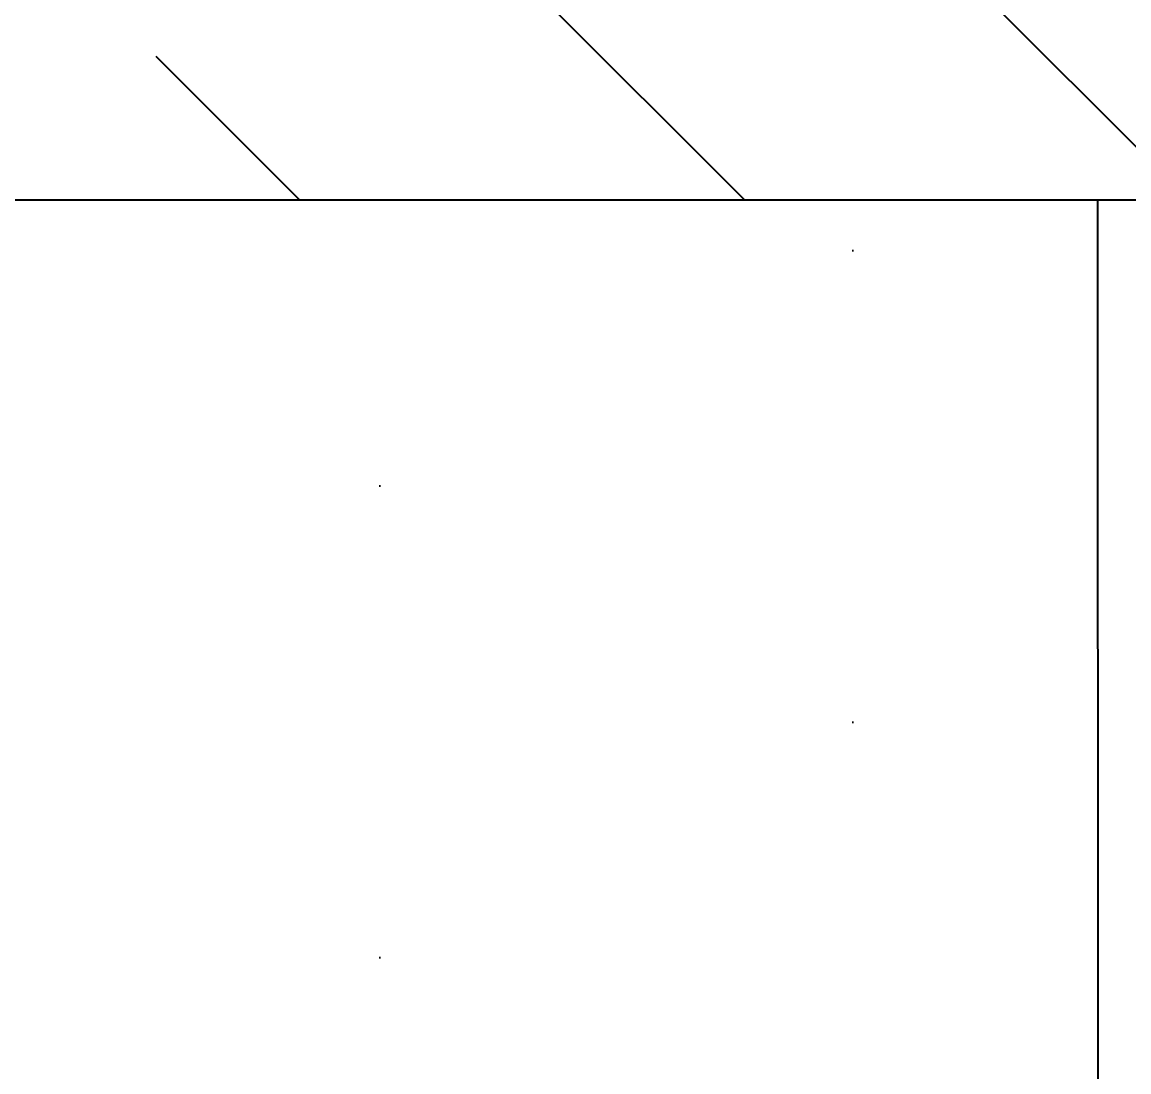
# Model space of a CAD drawing. Extents: x 1 to 1213870, y 9 to 1586095.
# Drawn here: x 23.74857 to 23.79256, y 42.73695 to 42.77867 of the extents above; entities that cross this region are included whole.
import ezdxf
from ezdxf import colors
from ezdxf.entities.mleader import LeaderData, LeaderLine
from ezdxf.math import Vec2, Vec3

# ---------------------------------------------------------------- set-up
doc = ezdxf.new("R2010")
doc.units = 0
doc.header["$LTSCALE"] = 10
doc.header["$MEASUREMENT"] = 0
doc.layers.get('0').update_dxf_attribs({"color": 255})
for name, color, linetype in [('LA-DT-COPPING', 240, 'Continuous'), ('LA-DT-COPPING HATCH', 195, 'Continuous'), ('LA-DT-PAVING', 40, 'Continuous'), ('LA-DT-PAVING-HATCH', 45, 'Continuous'), ('LA-GNRL-Design Leader', 242, 'Continuous')]:
    doc.layers.add(name, color=color, linetype=linetype)
doc.styles.add('TXT- (design)', font='stylu.ttf', dxfattribs={"width": 0.7})

# ---------------------------------------------------------------- blocks, each defined once
blk = doc.blocks.new('_BoxFilled')
at = {"color": 0, "linetype": 'ByBlock', "lineweight": -2}
blk.add_line((-0.5, 0), (-1, 0), dxfattribs=at)
at = {"color": 0, "linetype": 'ByBlock'}
blk.add_solid([(-0.5, 0.5), (0.5, 0.5), (-0.5, -0.5), (0.5, -0.5)], dxfattribs=at)

msp = doc.modelspace()

# ---------------------------------------------------------------- hatches: boundary and pattern name
at = {"layer": 'LA-DT-COPPING HATCH'}
h = msp.add_hatch(dxfattribs=at)
h.set_pattern_fill('ANSI33', color=256, scale=0.1, angle=-122.868, style=0)
h.set_pattern_definition([(315, (22.056818, 51.174194), (0.01767767, 0.01767767), []), (315, (22.056818, 51.156517), (0.01767767, 0.01767767), [0.0125, -0.00625])])
h.paths.add_polyline_path([(24.191323, 42.801606), (23.73132, 42.801606), (23.73132, 42.771606), (24.191323, 42.771606)])
at = {"layer": 'LA-DT-PAVING-HATCH'}
h = msp.add_hatch(dxfattribs=at)
h.set_pattern_fill('DOTS', color=256, scale=0.3, angle=-122.7026)
h.set_pattern_definition([(270.0040864578, (2387036.72024, 266508.542142), (0.01875066859741, -0.00937366268596), [0, -0.01875])])
h.paths.add_polyline_path([(23.731376, 41.971606), (23.791376, 41.971606), (23.791319, 42.771608), (23.731319, 42.771604)])

# ---------------------------------------------------------------- linework, layer by layer
at = {"layer": 'LA-DT-COPPING'}
msp.add_lwpolyline([(24.191323, 42.801606), (23.73132, 42.801606), (23.73132, 42.771606), (24.191323, 42.771606)], close=True, dxfattribs=at)
at = {"layer": 'LA-DT-PAVING', "elevation": -0.000182}
msp.add_lwpolyline([(23.731377, 41.971606), (23.73132, 42.771604), (23.791319, 42.771608), (23.791376, 41.971606)], dxfattribs=at)

# ---------------------------------------------------------------- leaders
at = {"layer": 'LA-GNRL-Design Leader'}
ml = msp.add_multileader_mtext('Standard', dxfattribs=at)
ml.set_content('FOR PAVING MATERIAL, REFER TO HARDSCAPE PLAN.', color=3, style='TXT- (design)')
ml.set_leader_properties(color=256)
ml.set_arrow_properties(name='BOXFILLED')
ml.build(insert=Vec2(0, 0))
ml.multileader.update_dxf_attribs({"dogleg_length": 0.001, "arrow_head_size": 0.018, "scale": 20})
ctx = ml.context
ctx.base_point, ctx.scale, ctx.char_height, ctx.arrow_head_size, ctx.landing_gap_size, ctx.plane_origin, ctx.plane_x_axis, ctx.plane_y_axis = Vec3(24.353032, 42.633056, -0.000184), 20, 0.06, 0.018, 0.004, Vec3(26.224849, 45.161915, -0.000184), Vec3(0, -1), Vec3(1, 0)
ctx.text_align_type = 2
notes = []
notes.append((ctx, [(1, (1, 1, 0), (24.353032, 42.700944, -0.000184), (0, -1), 0.067889, [(0, [(23.758244, 42.700944, -0.000184)], 0, [])])]))
ctx.mtext.insert, ctx.mtext.text_direction, ctx.mtext.rotation, ctx.mtext.width, ctx.mtext.alignment, ctx.mtext.flow_direction = Vec3(24.388435, 41.122221, -0.000184), Vec3(0, -1), 4.712389, 1.67733997, 3, 5
ml = msp.add_multileader_mtext('Standard', dxfattribs=at)
ml.set_content('{\\T1.021;40X1200X100mm. BURMESE TEAKWOOD SLATES. W./DARK BROWN STAIN& PROTECTED WITH VARNISH.}', color=3, style='TXT- (design)')
ml.set_leader_properties(color=256)
ml.set_arrow_properties(name='BOXFILLED')
ml.build(insert=Vec2(0, 0))
ml.multileader.update_dxf_attribs({"dogleg_length": 0.001, "arrow_head_size": 0.018, "scale": 20})
ctx = ml.context
ctx.base_point, ctx.scale, ctx.char_height, ctx.arrow_head_size, ctx.landing_gap_size, ctx.plane_origin = Vec3(53.035345, 41.706042), 20, 0.06, 0.018, 0.004, Vec3(50.53108, 43.686868)
ctx.text_align_type = 2
notes.append((ctx, [(1, (1, 1, 0), (52.99205, 41.706042), (1, 0), 0.043295, [(0, [(52.99205, 42.998177)], 0, [])])]))
ctx.mtext.insert, ctx.mtext.width, ctx.mtext.alignment, ctx.mtext.flow_direction = Vec3(54.567118, 41.739995), 1.57423163, 3, 5
for ctx, leaders in notes:
    for number, flags, end, landing, length, lines in leaders:
        leader = LeaderData()
        leader.index, (leader.has_last_leader_line, leader.has_dogleg_vector, leader.attachment_direction) = number, flags
        leader.last_leader_point, leader.dogleg_vector, leader.dogleg_length = Vec3(end), Vec3(landing), length
        for number, points, colour, breaks in lines:
            line = LeaderLine()
            line.index, line.vertices, line.color, line.breaks = number, Vec3.list(points), colors.encode_raw_color(colour), breaks
            leader.lines.append(line)
        ctx.leaders.append(leader)

doc.saveas('drawing.dxf')
